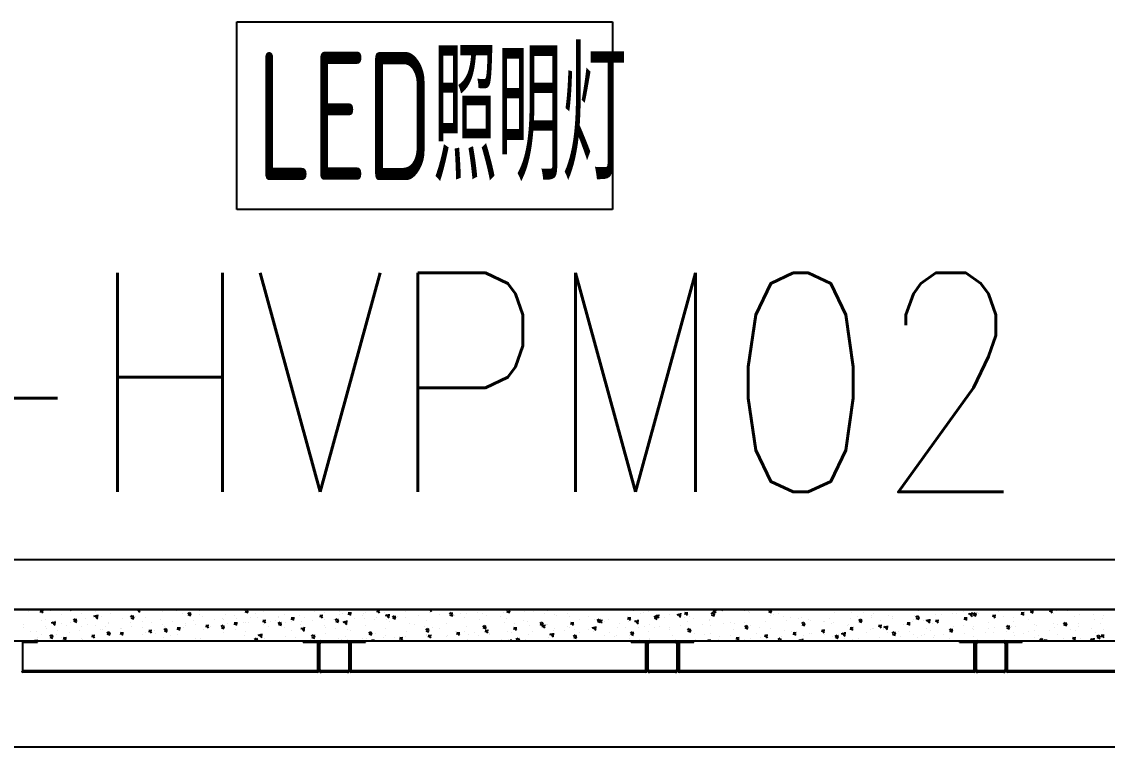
# Model space of a CAD drawing. Extents: x 758840 to 1108724, y -102573 to 143521.
# Drawn here: x 857339 to 859074, y 64583 to 65742 of the extents above; entities that cross this region are included whole.
import ezdxf
from ezdxf.enums import TextEntityAlignment as Align

# ---------------------------------------------------------------- set-up
doc = ezdxf.new("R2010")
doc.units = 0
doc.header["$LTSCALE"] = 1000
doc.header["$MEASUREMENT"] = 0
for name, color, linetype in [('01-房间正式编号', 1, 'Continuous'), ('02电气-设备', 255, 'Continuous'), ('02电气-设备基础', 252, 'Continuous')]:
    doc.layers.add(name, color=color, linetype=linetype)
doc.styles.add('Huarun_ziti', font='gbenor.shx', dxfattribs={"width": 0.7, "bigfont": 'gbcbig.shx'})
doc.styles.add('平面图B$0$HZ', font='romans.shx', dxfattribs={"width": 0.8, "bigfont": 'gbcbig.shx'})

# ---------------------------------------------------------------- blocks, each defined once
blk = doc.blocks.new('BD4-PAL0101-HVPM02')
at = {"layer": '02电气-设备'}
for p, q in [((8388974.4, -4148554.7), (8389574.4, -4148554.7)), ((8388974.4, -4148854.7), (8388974.4, -4148554.7)), ((8389574.4, -4148554.7), (8389574.4, -4148854.7)), ((8389574.4, -4148854.7), (8388974.4, -4148854.7)), ((8381447.4, -4149494.4), (8394807.4, -4149494.4)), ((8391203.4, -4149494.4), (8386007.4, -4149494.4)), ((8388641.9, -4149497.6), (8388641.9, -4149497.6)), ((8388657.5, -4149495.8), (8388657.5, -4149495.8)), ((8388661.2, -4149494.7), (8388660.5, -4149498.7)), ((8388661.3, -4149495.7), (8388665.1, -4149495.4)), ((8388661.3, -4149495.8), (8388664.4, -4149499.5)), ((8388675.8, -4149496.2), (8388675.8, -4149496.2)), ((8388693.2, -4149495.9), (8388693.2, -4149495.9)), ((8388706.1, -4149494.4), (8388706.1, -4149494.7)), ((8388709, -4149494.4), (8388709.9, -4149495.5)), ((8388709.7, -4149494.7), (8388709.7, -4149494.7)), ((8388731.9, -4149495), (8388731.9, -4149495)), ((8388747.8, -4149497.1), (8388747.8, -4149497.1)), ((8388813.6, -4149494.4), (8388813.7, -4149494.4)), ((8388815.4, -4149494.4), (8388819.2, -4149498.3)), ((8388818.8, -4149494.4), (8388818.3, -4149498.2)), ((8388855.2, -4149496.8), (8388855.2, -4149496.8)), ((8388877.1, -4149496.1), (8388877.1, -4149496.1)), ((8388915.3, -4149496.3), (8388915.3, -4149496.3)), ((8388966.4, -4149494.9), (8388966.4, -4149494.9)), ((8388987, -4149496), (8388989.4, -4149494.4)), ((8388987.6, -4149497.2), (8388992.1, -4149498.9)), ((8388990.4, -4149494.4), (8388991.5, -4149497.7)), ((8389016.7, -4149497.5), (8389016.7, -4149497.5)), ((8389098.7, -4149497.6), (8389098.7, -4149497.6)), ((8389138.8, -4149498.1), (8389138.8, -4149498.1)), ((8389146.6, -4149494.5), (8389146.6, -4149494.5)), ((8389199, -4149494.6), (8389198.3, -4149498.6)), ((8389199.1, -4149495.7), (8389202.9, -4149495.3)), ((8389199.1, -4149495.8), (8389202.1, -4149499.4)), ((8389210.3, -4149498.4), (8389210.3, -4149498.4)), ((8389243.8, -4149494.4), (8389243.8, -4149494.6)), ((8389244.2, -4149497), (8389244.2, -4149497)), ((8389246.8, -4149494.4), (8389247.7, -4149495.4)), ((8389258, -4149495.7), (8389258, -4149495.7)), ((8389278.1, -4149495.6), (8389278.1, -4149495.6)), ((8389282.6, -4149494.4), (8389285.1, -4149497.1)), ((8389284.6, -4149494.4), (8389284.3, -4149497)), ((8389308.2, -4149495.1), (8389308.2, -4149495.1)), ((8389358.3, -4149498.3), (8389358.3, -4149498.3)), ((8389400.3, -4149498.4), (8389400.3, -4149498.4)), ((8389405.4, -4149496.1), (8389408, -4149494.4)), ((8389406, -4149497.4), (8389410.4, -4149499.1)), ((8389408.7, -4149494.4), (8389409.9, -4149497.8)), ((8389421.2, -4149494.4), (8389973.2, -4149494.4)), ((8389425.5, -4149494.9), (8389425.5, -4149494.9)), ((8389434.2, -4149496.9), (8389434.2, -4149496.9)), ((8389447.6, -4149497.1), (8389447.6, -4149497.1)), ((8389468.1, -4149495.5), (8389468.1, -4149495.5)), ((8389470.7, -4149496.5), (8389470.7, -4149496.5)), ((8389609, -4149496.2), (8389609, -4149496.2)), ((8389624.9, -4149498.3), (8389624.9, -4149498.3)), ((8389632.6, -4149497.5), (8389632.6, -4149497.5)), ((8389691.2, -4149498.6), (8389690.4, -4149502.5)), ((8389736.7, -4149494.6), (8389736, -4149498.6)), ((8389736.8, -4149495.6), (8389740.6, -4149495.3)), ((8389736.8, -4149495.7), (8389739.9, -4149499.4)), ((8389749.7, -4149494.4), (8389751.1, -4149495.8)), ((8389750.4, -4149494.4), (8389750.3, -4149495.7)), ((8389768.3, -4149494.4), (8389768.3, -4149494.4)), ((8389781.6, -4149494.4), (8389781.5, -4149494.6)), ((8389784.6, -4149494.4), (8389785.4, -4149495.4)), ((8389792.3, -4149497.5), (8389792.3, -4149497.5)), ((8389794.2, -4149498.2), (8389794.2, -4149498.2)), ((8389823.8, -4149496.2), (8389826.6, -4149494.4)), ((8389824.4, -4149497.5), (8389828.8, -4149499.2)), ((8389827, -4149494.4), (8389828.2, -4149497.9)), ((8389924, -4149495.1), (8389924, -4149495.1)), ((8390064.2, -4149496.2), (8390064.2, -4149496.2)), ((8390085.6, -4149495.8), (8390085.6, -4149495.8)), ((8390119.2, -4149494.9), (8390119.2, -4149494.9)), ((8390135.1, -4149497), (8390135.1, -4149497)), ((8390192.3, -4149497.9), (8390192.3, -4149497.9)), ((8390216.3, -4149494.4), (8390216.3, -4149494.5)), ((8390216.8, -4149494.4), (8390217.1, -4149494.6)), ((8390226.2, -4149496.4), (8390226.2, -4149496.4)), ((8390228.9, -4149498.5), (8390228.2, -4149502.5)), ((8390242.2, -4149496.4), (8390245.1, -4149494.4)), ((8390242.8, -4149497.6), (8390247.2, -4149499.4)), ((8390245.4, -4149494.4), (8390246.6, -4149498.1)), ((8390248.1, -4149497.2), (8390248.1, -4149497.2)), ((8390260.1, -4149495), (8390260.1, -4149495)), ((8390274.5, -4149494.5), (8390273.7, -4149498.5)), ((8390274.5, -4149495.6), (8390278.3, -4149495.2)), ((8390274.6, -4149495.7), (8390277.6, -4149499.3)), ((8390283.8, -4149496.4), (8390283.8, -4149496.4)), ((8390302.6, -4149496.2), (8390302.6, -4149496.2)), ((8390319.3, -4149494.4), (8390319.3, -4149494.5)), ((8390322.4, -4149494.4), (8390323.2, -4149495.3)), ((8388661.4, -4149512.5), (8388661.4, -4149512.5)), ((8388668.6, -4149509.5), (8388668.6, -4149509.5)), ((8388678.1, -4149515.4), (8388683.7, -4149514.5)), ((8388678.7, -4149514.1), (8388683.6, -4149519.3)), ((8388683.5, -4149513.2), (8388682.8, -4149519.2)), ((8388684.5, -4149511.6), (8388684.5, -4149511.6)), ((8388694.6, -4149502.2), (8388694.6, -4149502.2)), ((8388708.5, -4149514.8), (8388708.5, -4149514.8)), ((8388713.3, -4149511.2), (8388716.4, -4149509.1)), ((8388713.8, -4149512.5), (8388718.3, -4149514.2)), ((8388716.4, -4149509.1), (8388717.7, -4149512.9)), ((8388725.3, -4149499.9), (8388725.3, -4149499.9)), ((8388731.6, -4149508.5), (8388731.6, -4149508.5)), ((8388745.8, -4149504.9), (8388751.5, -4149504)), ((8388746.5, -4149503.6), (8388751.4, -4149508.8)), ((8388751.3, -4149502.6), (8388750.6, -4149508.7)), ((8388758.3, -4149504.7), (8388758.3, -4149504.7)), ((8388768.6, -4149514.9), (8388768.6, -4149514.9)), ((8388771.9, -4149500.3), (8388771.9, -4149500.3)), ((8388790.9, -4149509.2), (8388790.9, -4149509.2)), ((8388803.5, -4149515.6), (8388803.5, -4149515.6)), ((8388804.5, -4149506.1), (8388807.7, -4149504)), ((8388805.1, -4149507.4), (8388809.5, -4149509.1)), ((8388807.7, -4149504), (8388809, -4149507.8)), ((8388812, -4149505.5), (8388812, -4149505.5)), ((8388823, -4149513.2), (8388823, -4149513.2)), ((8388827.9, -4149507.6), (8388827.9, -4149507.6)), ((8388837.4, -4149514.2), (8388837.4, -4149514.2)), ((8388851.9, -4149510.8), (8388851.9, -4149510.8)), ((8388871.3, -4149512.7), (8388871.3, -4149512.7)), ((8388887.8, -4149501.3), (8388887.8, -4149501.3)), ((8388895.8, -4149501), (8388898.9, -4149498.9)), ((8388896.4, -4149502.3), (8388900.8, -4149504)), ((8388898.9, -4149498.9), (8388900.2, -4149502.8)), ((8388905.2, -4149511.3), (8388905.2, -4149511.3)), ((8388914.1, -4149502.4), (8388914.1, -4149502.4)), ((8388919.9, -4149505.4), (8388919.9, -4149505.4)), ((8388939.1, -4149509.9), (8388939.1, -4149509.9)), ((8388951.2, -4149508.8), (8388951.2, -4149508.8)), ((8388952.8, -4149510.1), (8388952.8, -4149510.1)), ((8388955.4, -4149501.6), (8388955.4, -4149501.6)), ((8388971.3, -4149514.6), (8388970.5, -4149518.5)), ((8388971.3, -4149503.7), (8388971.3, -4149503.7)), ((8388971.3, -4149515.6), (8388975.1, -4149515.3)), ((8388971.3, -4149515.7), (8388974.4, -4149519.3)), ((8388973, -4149508.4), (8388973, -4149508.4)), ((8388985.4, -4149514.6), (8388985.4, -4149514.6)), ((8388988.2, -4149515.2), (8388988.2, -4149515.2)), ((8388993.5, -4149515.5), (8388993.5, -4149515.5)), ((8388995.3, -4149506.8), (8388995.3, -4149506.8)), ((8389003.4, -4149501.2), (8389003.4, -4149501.2)), ((8389006.9, -4149507), (8389006.9, -4149507)), ((8389016.8, -4149510.6), (8389016.1, -4149514.5)), ((8389016.9, -4149511.6), (8389020.7, -4149511.3)), ((8389016.9, -4149511.7), (8389019.9, -4149515.4)), ((8389027.4, -4149514.1), (8389027.4, -4149514.1)), ((8389035.4, -4149512.1), (8389035.4, -4149512.1)), ((8389040.4, -4149516.4), (8389043.5, -4149514.3)), ((8389040.5, -4149507.6), (8389040.5, -4149507.6)), ((8389040.8, -4149505.6), (8389040.8, -4149505.6)), ((8389043.5, -4149514.3), (8389044.8, -4149518.1)), ((8389049.7, -4149502.3), (8389049.7, -4149502.3)), ((8389051.3, -4149514.2), (8389051.3, -4149514.2)), ((8389061.3, -4149512.7), (8389061.3, -4149512.7)), ((8389062.4, -4149506.6), (8389061.6, -4149510.6)), ((8389062.4, -4149507.6), (8389066.2, -4149507.3)), ((8389062.4, -4149507.7), (8389065.5, -4149511.4)), ((8389074.7, -4149504.2), (8389074.7, -4149504.2)), ((8389077.5, -4149513.9), (8389077.5, -4149513.9)), ((8389082.3, -4149506.8), (8389082.3, -4149506.8)), ((8389095.2, -4149511.2), (8389095.2, -4149511.2)), ((8389107.9, -4149502.6), (8389107.2, -4149506.6)), ((8389108, -4149503.6), (8389111.8, -4149503.3)), ((8389108, -4149503.7), (8389111, -4149507.4)), ((8389108.6, -4149502.7), (8389108.6, -4149502.7)), ((8389114.4, -4149510.8), (8389114.4, -4149510.8)), ((8389114.6, -4149499.7), (8389114.6, -4149499.7)), ((8389129.1, -4149509.8), (8389129.1, -4149509.8)), ((8389131.6, -4149511.3), (8389134.8, -4149509.2)), ((8389132.2, -4149512.6), (8389136.7, -4149514.3)), ((8389134.8, -4149509.2), (8389136.1, -4149513.1)), ((8389138.7, -4149502.9), (8389138.7, -4149502.9)), ((8389142.5, -4149501.3), (8389142.5, -4149501.3)), ((8389144, -4149514.2), (8389149.7, -4149513.3)), ((8389144.7, -4149512.9), (8389149.6, -4149518.1)), ((8389147.4, -4149515.6), (8389147.4, -4149515.6)), ((8389149.5, -4149511.9), (8389148.8, -4149518)), ((8389153.4, -4149498.6), (8389152.7, -4149502.6)), ((8389153.5, -4149499.7), (8389157.3, -4149499.3)), ((8389153.5, -4149499.7), (8389156.6, -4149503.4)), ((8389163, -4149508.4), (8389163, -4149508.4)), ((8389175.8, -4149504.4), (8389175.8, -4149504.4)), ((8389176.4, -4149499.9), (8389176.4, -4149499.9)), ((8389178.8, -4149508.2), (8389178.8, -4149508.2)), ((8389179.2, -4149498.9), (8389179.2, -4149498.9)), ((8389194.7, -4149510.2), (8389194.7, -4149510.2)), ((8389196.9, -4149507), (8389196.9, -4149507)), ((8389211.3, -4149503), (8389211.3, -4149503)), ((8389211.8, -4149503.7), (8389217.5, -4149502.8)), ((8389212.4, -4149502.4), (8389217.4, -4149507.6)), ((8389212.8, -4149510.8), (8389212.8, -4149510.8)), ((8389217.2, -4149501.4), (8389216.5, -4149507.5)), ((8389218.7, -4149513.4), (8389218.7, -4149513.4)), ((8389222.9, -4149506.3), (8389226.1, -4149504.1)), ((8389223.5, -4149507.5), (8389227.9, -4149509.2)), ((8389226, -4149504.1), (8389227.3, -4149508)), ((8389230.8, -4149505.5), (8389230.8, -4149505.5)), ((8389244.3, -4149507.7), (8389244.3, -4149507.7)), ((8389264.7, -4149504.1), (8389264.7, -4149504.1)), ((8389276.9, -4149512.2), (8389276.9, -4149512.2)), ((8389282.1, -4149498.9), (8389282.1, -4149498.9)), ((8389298.6, -4149502.7), (8389298.6, -4149502.7)), ((8389314.2, -4149501.2), (8389317.3, -4149499)), ((8389314.7, -4149502.5), (8389319.2, -4149504.2)), ((8389317.3, -4149499.1), (8389318.6, -4149502.9)), ((8389322.2, -4149504.2), (8389322.2, -4149504.2)), ((8389332.5, -4149501.2), (8389332.5, -4149501.2)), ((8389338.1, -4149506.3), (8389338.1, -4149506.3)), ((8389341.2, -4149499.9), (8389341.2, -4149499.9)), ((8389362.1, -4149509.4), (8389362.1, -4149509.4)), ((8389366.4, -4149499.8), (8389366.4, -4149499.8)), ((8389373.8, -4149504.4), (8389373.8, -4149504.4)), ((8389395.4, -4149504.7), (8389395.4, -4149504.7)), ((8389402.2, -4149514.7), (8389402.2, -4149514.7)), ((8389405.8, -4149508.4), (8389405.8, -4149508.4)), ((8389432.4, -4149511), (8389432.4, -4149511)), ((8389438.8, -4149513.2), (8389438.8, -4149513.2)), ((8389458.8, -4149516.6), (8389461.9, -4149514.4)), ((8389461.9, -4149514.5), (8389463.2, -4149518.3)), ((8389465.6, -4149500.2), (8389465.6, -4149500.2)), ((8389481.5, -4149502.3), (8389481.5, -4149502.3)), ((8389484.7, -4149503.4), (8389484.7, -4149503.4)), ((8389502.7, -4149500.6), (8389502.7, -4149500.6)), ((8389505.5, -4149505.5), (8389505.5, -4149505.5)), ((8389509, -4149514.5), (8389508.3, -4149518.5)), ((8389509.1, -4149515.5), (8389512.9, -4149515.2)), ((8389509.1, -4149515.6), (8389512.1, -4149519.3)), ((8389521.7, -4149509.8), (8389521.7, -4149509.8)), ((8389535.7, -4149505.4), (8389535.7, -4149505.4)), ((8389545.6, -4149510.8), (8389545.6, -4149510.8)), ((8389550, -4149511.5), (8389553.2, -4149509.4)), ((8389550.6, -4149512.8), (8389555.1, -4149514.5)), ((8389553.2, -4149509.4), (8389554.5, -4149513.2)), ((8389554.5, -4149510.5), (8389553.8, -4149514.5)), ((8389554.6, -4149511.6), (8389558.4, -4149511.2)), ((8389554.6, -4149511.6), (8389557.7, -4149515.3)), ((8389561.5, -4149512.8), (8389561.5, -4149512.8)), ((8389568.3, -4149509.8), (8389568.3, -4149509.8)), ((8389600.1, -4149506.5), (8389599.4, -4149510.5)), ((8389600.2, -4149507.6), (8389604, -4149507.2)), ((8389600.2, -4149507.7), (8389603.2, -4149511.3)), ((8389600.4, -4149513.9), (8389600.4, -4149513.9)), ((8389610, -4149513), (8389615.7, -4149512.1)), ((8389610.6, -4149511.7), (8389615.6, -4149516.9)), ((8389615.4, -4149510.7), (8389614.7, -4149516.8)), ((8389620, -4149500.3), (8389620, -4149500.3)), ((8389641.3, -4149506.4), (8389644.4, -4149504.3)), ((8389641.9, -4149507.7), (8389646.3, -4149509.4)), ((8389644.4, -4149504.3), (8389645.7, -4149508.1)), ((8389645.6, -4149502.5), (8389644.9, -4149506.5)), ((8389645.7, -4149503.6), (8389649.5, -4149503.3)), ((8389645.7, -4149503.7), (8389648.8, -4149507.3)), ((8389648.9, -4149501.5), (8389648.9, -4149501.5)), ((8389657, -4149506.6), (8389657, -4149506.6)), ((8389665.2, -4149502), (8389665.2, -4149502)), ((8389677.8, -4149502.5), (8389683.4, -4149501.6)), ((8389678.4, -4149501.2), (8389683.3, -4149506.4)), ((8389683.2, -4149500.2), (8389682.5, -4149506.3)), ((8389689, -4149506.8), (8389689, -4149506.8)), ((8389691.3, -4149499.6), (8389695, -4149499.3)), ((8389691.3, -4149499.7), (8389694.3, -4149503.3)), ((8389694.1, -4149513), (8389694.1, -4149513)), ((8389697.3, -4149506.1), (8389697.3, -4149506.1)), ((8389704.9, -4149508.9), (8389704.9, -4149508.9)), ((8389729, -4149512), (8389729, -4149512)), ((8389730.3, -4149510.8), (8389730.3, -4149510.8)), ((8389732.5, -4149501.3), (8389735.7, -4149499.2)), ((8389733.1, -4149502.6), (8389737.6, -4149504.3)), ((8389735.7, -4149499.2), (8389737, -4149503)), ((8389762.9, -4149515.3), (8389762.9, -4149515.3)), ((8389785.5, -4149515.1), (8389785.5, -4149515.1)), ((8389819.4, -4149513.6), (8389819.4, -4149513.6)), ((8389827.1, -4149503), (8389827.1, -4149503)), ((8389832.4, -4149502.8), (8389832.4, -4149502.8)), ((8389839.6, -4149500.5), (8389839.6, -4149500.5)), ((8389848.3, -4149504.9), (8389848.3, -4149504.9)), ((8389853.3, -4149512.2), (8389853.3, -4149512.2)), ((8389859.7, -4149507.4), (8389859.7, -4149507.4)), ((8389872.4, -4149508.1), (8389872.4, -4149508.1)), ((8389876.6, -4149506.9), (8389876.6, -4149506.9)), ((8389877.2, -4149516.7), (8389880.3, -4149514.6)), ((8389880.3, -4149514.6), (8389881.6, -4149518.4)), ((8389887.2, -4149510.8), (8389887.2, -4149510.8)), ((8389891.8, -4149511.5), (8389891.8, -4149511.5)), ((8389912.5, -4149513.4), (8389912.5, -4149513.4)), ((8389913.6, -4149513.3), (8389913.6, -4149513.3)), ((8389921.1, -4149509.3), (8389921.1, -4149509.3)), ((8389928.4, -4149515.5), (8389928.4, -4149515.5)), ((8389928.9, -4149499.3), (8389928.9, -4149499.3)), ((8389955, -4149507.9), (8389955, -4149507.9)), ((8389956.6, -4149499.6), (8389956.6, -4149499.6)), ((8389965.9, -4149505.7), (8389965.9, -4149505.7)), ((8389968.4, -4149511.6), (8389971.6, -4149509.5)), ((8389969, -4149512.9), (8389973.4, -4149514.6)), ((8389971.6, -4149509.5), (8389972.8, -4149513.3)), ((8389975.8, -4149498.9), (8389975.8, -4149498.9)), ((8389988.7, -4149503.7), (8389988.7, -4149503.7)), ((8389988.9, -4149506.5), (8389988.9, -4149506.5)), ((8389991.7, -4149500.9), (8389991.7, -4149500.9)), ((8390002.9, -4149512), (8390002.9, -4149512)), ((8390015.8, -4149504.1), (8390015.8, -4149504.1)), ((8390021.7, -4149508.4), (8390021.7, -4149508.4)), ((8390022.8, -4149505), (8390022.8, -4149505)), ((8390046.7, -4149514.4), (8390046, -4149518.4)), ((8390046.8, -4149515.5), (8390050.6, -4149515.2)), ((8390046.8, -4149515.6), (8390049.9, -4149519.2)), ((8390054.3, -4149512.9), (8390054.3, -4149512.9)), ((8390055.9, -4149509.4), (8390055.9, -4149509.4)), ((8390056.7, -4149503.6), (8390056.7, -4149503.6)), ((8390059.7, -4149506.5), (8390062.8, -4149504.4)), ((8390060.2, -4149507.8), (8390064.7, -4149509.5)), ((8390062.8, -4149504.4), (8390064.1, -4149508.3)), ((8390071.8, -4149511.5), (8390071.8, -4149511.5)), ((8390076, -4149511.8), (8390081.6, -4149510.9)), ((8390076.6, -4149510.5), (8390081.5, -4149515.7)), ((8390081.4, -4149509.5), (8390080.7, -4149515.6)), ((8390090.6, -4149502.2), (8390090.6, -4149502.2)), ((8390092.3, -4149510.5), (8390091.6, -4149514.4)), ((8390092.4, -4149511.5), (8390096.2, -4149511.2)), ((8390092.4, -4149511.6), (8390095.4, -4149515.2)), ((8390095.8, -4149514.6), (8390095.8, -4149514.6)), ((8390101.2, -4149502.5), (8390101.2, -4149502.5)), ((8390118.6, -4149500.6), (8390118.6, -4149500.6)), ((8390124.5, -4149500.7), (8390124.5, -4149500.7)), ((8390137.8, -4149506.5), (8390137.1, -4149510.5)), ((8390137.9, -4149507.5), (8390141.7, -4149507.2)), ((8390137.9, -4149507.6), (8390141, -4149511.3)), ((8390138.3, -4149508.9), (8390138.3, -4149508.9)), ((8390143.8, -4149501.3), (8390149.4, -4149500.4)), ((8390144.4, -4149500), (8390149.3, -4149505.1)), ((8390149.2, -4149499), (8390148.5, -4149505.1)), ((8390150.9, -4149501.5), (8390154.1, -4149499.3)), ((8390151.2, -4149505.1), (8390151.2, -4149505.1)), ((8390151.5, -4149502.7), (8390156, -4149504.4)), ((8390154.1, -4149499.3), (8390155.4, -4149503.2)), ((8390158.4, -4149499.3), (8390158.4, -4149499.3)), ((8390159.2, -4149500.1), (8390159.2, -4149500.1)), ((8390175.3, -4149515.2), (8390175.3, -4149515.2)), ((8390183.4, -4149502.5), (8390182.6, -4149506.5)), ((8390183.2, -4149509.1), (8390183.2, -4149509.1)), ((8390183.5, -4149503.5), (8390187.2, -4149503.2)), ((8390183.5, -4149503.6), (8390186.5, -4149507.3)), ((8390199.3, -4149505.4), (8390199.3, -4149505.4)), ((8390215.2, -4149507.5), (8390215.2, -4149507.5)), ((8390216.2, -4149513.9), (8390216.2, -4149513.9)), ((8390229, -4149499.6), (8390232.8, -4149499.2)), ((8390229, -4149499.6), (8390232.1, -4149503.3)), ((8390239.2, -4149510.7), (8390239.2, -4149510.7)), ((8390280.1, -4149501.3), (8390280.1, -4149501.3)), ((8390295.5, -4149516.8), (8390298.7, -4149514.7)), ((8390298.7, -4149514.7), (8390300, -4149518.6)), ((8390313.1, -4149506), (8390313.1, -4149506)), ((8390320.8, -4149502.8), (8390320.8, -4149502.8)), ((8390342.7, -4149501.5), (8390342.7, -4149501.5)), ((8390345.7, -4149510.5), (8390345.7, -4149510.5)), ((8390353.9, -4149515.9), (8390353.9, -4149515.9)), ((8390357.8, -4149509.1), (8390357.8, -4149509.1)), ((8390358.6, -4149503.5), (8390358.6, -4149503.5)), ((8388633.3, -4149518.1), (8388633.3, -4149518.1)), ((8388634, -4149522.8), (8388634, -4149522.8)), ((8388645.2, -4149529.3), (8388645.2, -4149529.3)), ((8388654.5, -4149529.9), (8388654.5, -4149529.9)), ((8388667.9, -4149521.3), (8388667.9, -4149521.3)), ((8388670.3, -4149524.4), (8388670.3, -4149524.4)), ((8388688.4, -4149528.4), (8388688.4, -4149528.4)), ((8388694, -4149517), (8388694, -4149517)), ((8388701.8, -4149519.9), (8388701.8, -4149519.9)), ((8388707.3, -4149530.8), (8388707.3, -4149530.8)), ((8388722.3, -4149527), (8388722.3, -4149527)), ((8388726.1, -4149521.1), (8388726.1, -4149521.1)), ((8388735.7, -4149518.5), (8388735.7, -4149518.5)), ((8388748.6, -4149520.1), (8388748.6, -4149520.1)), ((8388756.2, -4149525.6), (8388756.2, -4149525.6)), ((8388759.1, -4149525.8), (8388759.1, -4149525.8)), ((8388764.5, -4149522.1), (8388764.5, -4149522.1)), ((8388766.6, -4149531.7), (8388769.8, -4149529.6)), ((8388767.2, -4149533), (8388771.6, -4149534.7)), ((8388769.6, -4149517), (8388769.6, -4149517)), ((8388769.8, -4149529.6), (8388771, -4149533.4)), ((8388789.1, -4149530.5), (8388788.3, -4149534.5)), ((8388788.6, -4149525.3), (8388788.6, -4149525.3)), ((8388789.1, -4149531.5), (8388792.9, -4149531.2)), ((8388789.1, -4149531.6), (8388792.2, -4149535.3)), ((8388790.1, -4149524.1), (8388790.1, -4149524.1)), ((8388791.7, -4149530.3), (8388791.7, -4149530.3)), ((8388805.7, -4149521.3), (8388805.7, -4149521.3)), ((8388824, -4149522.7), (8388824, -4149522.7)), ((8388828.7, -4149530.6), (8388828.7, -4149530.6)), ((8388834.6, -4149526.5), (8388833.9, -4149530.5)), ((8388834.7, -4149527.6), (8388838.5, -4149527.2)), ((8388834.7, -4149527.6), (8388837.8, -4149531.3)), ((8388842.7, -4149527.6), (8388842.7, -4149527.6)), ((8388844.6, -4149532.7), (8388844.6, -4149532.7)), ((8388856, -4149518), (8388856, -4149518)), ((8388857.9, -4149521.3), (8388857.9, -4149521.3)), ((8388857.9, -4149526.6), (8388861, -4149524.5)), ((8388858.4, -4149527.9), (8388862.9, -4149529.6)), ((8388861, -4149524.5), (8388862.3, -4149528.3)), ((8388880.2, -4149522.5), (8388879.4, -4149526.5)), ((8388880.2, -4149523.6), (8388884, -4149523.2)), ((8388880.2, -4149523.7), (8388883.3, -4149527.3)), ((8388888.6, -4149522.4), (8388888.6, -4149522.4)), ((8388891.8, -4149519.8), (8388891.8, -4149519.8)), ((8388892, -4149516.1), (8388892, -4149516.1)), ((8388907.9, -4149518.2), (8388907.9, -4149518.2)), ((8388920.6, -4149526.5), (8388920.6, -4149526.5)), ((8388925.7, -4149518.5), (8388925, -4149522.5)), ((8388925.7, -4149518.4), (8388925.7, -4149518.4)), ((8388925.8, -4149519.6), (8388929.6, -4149519.3)), ((8388925.8, -4149519.7), (8388928.8, -4149523.3)), ((8388932, -4149521.3), (8388932, -4149521.3)), ((8388949.1, -4149521.5), (8388952.3, -4149519.4)), ((8388949.7, -4149522.8), (8388954.2, -4149524.5)), ((8388952.3, -4149519.4), (8388953.6, -4149523.2)), ((8388953.6, -4149531.3), (8388953.6, -4149531.3)), ((8388959.6, -4149517), (8388959.6, -4149517)), ((8388972.1, -4149526.6), (8388972.1, -4149526.6)), ((8388988, -4149528.7), (8388988, -4149528.7)), ((8389012, -4149531.9), (8389012, -4149531.9)), ((8389013.9, -4149533), (8389013.2, -4149539)), ((8389017.5, -4149518.7), (8389017.5, -4149518.7)), ((8389025.2, -4149521.5), (8389025.2, -4149521.5)), ((8389041, -4149517.7), (8389045.4, -4149519.4)), ((8389050.5, -4149523.4), (8389050.5, -4149523.4)), ((8389062.3, -4149527.9), (8389062.3, -4149527.9)), ((8389075.4, -4149517.4), (8389075.4, -4149517.4)), ((8389076.3, -4149524.7), (8389081.9, -4149523.8)), ((8389076.9, -4149523.4), (8389081.8, -4149528.6)), ((8389081.7, -4149522.5), (8389081, -4149528.5)), ((8389083.1, -4149527.9), (8389083.1, -4149527.9)), ((8389114.5, -4149520.3), (8389114.5, -4149520.3)), ((8389115.2, -4149532), (8389115.2, -4149532)), ((8389115.5, -4149522.7), (8389115.5, -4149522.7)), ((8389131.4, -4149524.7), (8389131.4, -4149524.7)), ((8389151.5, -4149526.6), (8389151.5, -4149526.6)), ((8389155.4, -4149527.9), (8389155.4, -4149527.9)), ((8389180, -4149520.1), (8389180, -4149520.1)), ((8389185, -4149531.8), (8389188.2, -4149529.7)), ((8389185.6, -4149533.1), (8389190, -4149534.8)), ((8389188.1, -4149529.7), (8389189.4, -4149533.5)), ((8389188.6, -4149533), (8389188.6, -4149533)), ((8389195.5, -4149533.2), (8389195.5, -4149533.2)), ((8389212.1, -4149524.1), (8389212.1, -4149524.1)), ((8389245, -4149528.9), (8389245, -4149528.9)), ((8389249.9, -4149517.1), (8389249.9, -4149517.1)), ((8389258.8, -4149518.7), (8389258.8, -4149518.7)), ((8389274.7, -4149520.8), (8389274.7, -4149520.8)), ((8389276.3, -4149526.7), (8389279.4, -4149524.6)), ((8389276.8, -4149528), (8389281.3, -4149529.7)), ((8389279.4, -4149524.6), (8389280.7, -4149528.5)), ((8389286.9, -4149523.5), (8389286.9, -4149523.5)), ((8389298.8, -4149523.9), (8389298.8, -4149523.9)), ((8389309, -4149516.3), (8389309, -4149516.3)), ((8389323.9, -4149529.8), (8389323.9, -4149529.8)), ((8389326.8, -4149530.4), (8389326.1, -4149534.4)), ((8389326.9, -4149531.5), (8389330.7, -4149531.2)), ((8389326.9, -4149531.6), (8389330, -4149535.2)), ((8389338.9, -4149529.2), (8389338.9, -4149529.2)), ((8389341.9, -4149521), (8389341.9, -4149521)), ((8389354.8, -4149531.3), (8389354.8, -4149531.3)), ((8389367.5, -4149521.7), (8389370.7, -4149519.5)), ((8389368.1, -4149522.9), (8389372.5, -4149524.6)), ((8389370.7, -4149519.5), (8389371.9, -4149523.4)), ((8389372.4, -4149526.5), (8389371.6, -4149530.4)), ((8389372.4, -4149527.5), (8389376.2, -4149527.2)), ((8389372.4, -4149527.6), (8389375.5, -4149531.2)), ((8389374.5, -4149525.5), (8389374.5, -4149525.5)), ((8389378.8, -4149532.2), (8389378.8, -4149532.2)), ((8389406.6, -4149529.6), (8389406.6, -4149529.6)), ((8389412.7, -4149530.8), (8389412.7, -4149530.8)), ((8389417.9, -4149522.5), (8389417.2, -4149526.4)), ((8389418, -4149523.5), (8389421.8, -4149523.2)), ((8389418, -4149523.6), (8389421, -4149527.3)), ((8389418.1, -4149516.8), (8389418.1, -4149516.8)), ((8389442.2, -4149520), (8389442.2, -4149520)), ((8389446.6, -4149529.4), (8389446.6, -4149529.4)), ((8389459.3, -4149517.8), (8389463.8, -4149519.6)), ((8389463.5, -4149518.5), (8389462.7, -4149522.5)), ((8389463.5, -4149519.5), (8389467.3, -4149519.2)), ((8389463.5, -4149519.6), (8389466.6, -4149523.3)), ((8389469.4, -4149517.4), (8389469.4, -4149517.4)), ((8389471.4, -4149517.7), (8389471.4, -4149517.7)), ((8389474.5, -4149534), (8389480.1, -4149533.1)), ((8389475.1, -4149532.7), (8389480, -4149537.9)), ((8389479.9, -4149531.8), (8389479.2, -4149537.8)), ((8389480.5, -4149527.9), (8389480.5, -4149527.9)), ((8389482.3, -4149525.3), (8389482.3, -4149525.3)), ((8389498.2, -4149527.4), (8389498.2, -4149527.4)), ((8389503.5, -4149521.7), (8389503.5, -4149521.7)), ((8389506.5, -4149523.7), (8389506.5, -4149523.7)), ((8389514.3, -4149526.5), (8389514.3, -4149526.5)), ((8389522.2, -4149530.5), (8389522.2, -4149530.5)), ((8389536.5, -4149526.5), (8389536.5, -4149526.5)), ((8389542.2, -4149523.5), (8389547.9, -4149522.6)), ((8389542.9, -4149522.2), (8389547.8, -4149527.4)), ((8389543.5, -4149530.1), (8389543.5, -4149530.1)), ((8389547.7, -4149521.2), (8389547, -4149527.3)), ((8389548.2, -4149525.1), (8389548.2, -4149525.1)), ((8389558.7, -4149516.2), (8389558.7, -4149516.2)), ((8389569.1, -4149531), (8389569.1, -4149531)), ((8389582.1, -4149523.6), (8389582.1, -4149523.6)), ((8389585.6, -4149516), (8389585.6, -4149516)), ((8389595.7, -4149522.5), (8389595.7, -4149522.5)), ((8389603.4, -4149532), (8389606.5, -4149529.8)), ((8389604, -4149533.2), (8389608.4, -4149535)), ((8389606.5, -4149529.8), (8389607.8, -4149533.7)), ((8389616, -4149522.2), (8389616, -4149522.2)), ((8389625.7, -4149521.3), (8389625.7, -4149521.3)), ((8389632.8, -4149528.9), (8389632.8, -4149528.9)), ((8389633.4, -4149518.7), (8389633.4, -4149518.7)), ((8389641.6, -4149523.4), (8389641.6, -4149523.4)), ((8389649.9, -4149520.8), (8389649.9, -4149520.8)), ((8389665.6, -4149526.6), (8389665.6, -4149526.6)), ((8389666, -4149523.1), (8389666, -4149523.1)), ((8389683.8, -4149519.3), (8389683.8, -4149519.3)), ((8389694.6, -4149526.9), (8389697.8, -4149524.7)), ((8389695.2, -4149528.2), (8389699.7, -4149529.9)), ((8389697.8, -4149524.8), (8389699.1, -4149528.6)), ((8389698, -4149527.2), (8389698, -4149527.2)), ((8389705.7, -4149531.8), (8389705.7, -4149531.8)), ((8389717.7, -4149517.9), (8389717.7, -4149517.9)), ((8389731, -4149532), (8389731, -4149532)), ((8389731.1, -4149519.4), (8389731.1, -4149519.4)), ((8389751.6, -4149516.5), (8389751.6, -4149516.5)), ((8389768.1, -4149525.7), (8389768.1, -4149525.7)), ((8389769.1, -4149517.3), (8389769.1, -4149517.3)), ((8389785, -4149519.4), (8389785, -4149519.4)), ((8389785.9, -4149521.8), (8389789.1, -4149519.7)), ((8389786.5, -4149523.1), (8389790.9, -4149524.8)), ((8389789, -4149519.7), (8389790.3, -4149523.5)), ((8389794.9, -4149519.4), (8389794.9, -4149519.4)), ((8389805.2, -4149532.1), (8389805.2, -4149532.1)), ((8389809, -4149522.6), (8389809, -4149522.6)), ((8389827.9, -4149524.1), (8389827.9, -4149524.1)), ((8389849.1, -4149527.9), (8389849.1, -4149527.9)), ((8389860.5, -4149528.6), (8389860.5, -4149528.6)), ((8389864.6, -4149530.4), (8389863.8, -4149534.4)), ((8389864.6, -4149531.4), (8389868.4, -4149531.1)), ((8389864.6, -4149531.5), (8389867.7, -4149535.2)), ((8389865, -4149530), (8389865, -4149530)), ((8389877.7, -4149518), (8389882.2, -4149519.7)), ((8389889.1, -4149533.1), (8389889.1, -4149533.1)), ((8389892.6, -4149532.7), (8389892.6, -4149532.7)), ((8389910.1, -4149526.4), (8389909.4, -4149530.4)), ((8389910.2, -4149527.4), (8389914, -4149527.1)), ((8389910.2, -4149527.5), (8389913.2, -4149531.2)), ((8389924.8, -4149516.3), (8389924.8, -4149516.3)), ((8389940.4, -4149532.8), (8389946.1, -4149531.9)), ((8389941.1, -4149531.5), (8389946, -4149536.7)), ((8389945.9, -4149530.6), (8389945.2, -4149536.6)), ((8389947.1, -4149533.1), (8389947.1, -4149533.1)), ((8389950.7, -4149519.6), (8389950.7, -4149519.6)), ((8389952.4, -4149518.6), (8389952.4, -4149518.6)), ((8389955.6, -4149522.4), (8389954.9, -4149526.4)), ((8389955.7, -4149523.5), (8389959.5, -4149523.1)), ((8389955.7, -4149523.6), (8389958.8, -4149527.2)), ((8389957.4, -4149520.7), (8389957.4, -4149520.7)), ((8389981, -4149531.6), (8389981, -4149531.6)), ((8389987.7, -4149526), (8389987.7, -4149526)), ((8389989.5, -4149524.8), (8389989.5, -4149524.8)), ((8389992.5, -4149523.9), (8389992.5, -4149523.9)), ((8390001.2, -4149518.4), (8390000.5, -4149522.4)), ((8390001.3, -4149519.5), (8390005.1, -4149519.1)), ((8390001.3, -4149519.6), (8390004.3, -4149523.2)), ((8390008.2, -4149522.3), (8390013.9, -4149521.4)), ((8390008.4, -4149526), (8390008.4, -4149526)), ((8390008.8, -4149521), (8390013.8, -4149526.2)), ((8390013.6, -4149520), (8390012.9, -4149526.1)), ((8390014.9, -4149530.2), (8390014.9, -4149530.2)), ((8390021.8, -4149532.1), (8390024.9, -4149530)), ((8390022.5, -4149529.6), (8390022.5, -4149529.6)), ((8390024.7, -4149532.3), (8390024.7, -4149532.3)), ((8390024.9, -4149530), (8390026.2, -4149533.8)), ((8390032.5, -4149529.2), (8390032.5, -4149529.2)), ((8390040, -4149518.4), (8390040, -4149518.4)), ((8390048.8, -4149528.8), (8390048.8, -4149528.8)), ((8390077, -4149524.7), (8390077, -4149524.7)), ((8390082.7, -4149527.3), (8390082.7, -4149527.3)), ((8390086.4, -4149517), (8390086.4, -4149517)), ((8390113, -4149527), (8390116.2, -4149524.9)), ((8390113.6, -4149528.3), (8390118, -4149530)), ((8390114, -4149531.1), (8390114, -4149531.1)), ((8390116.2, -4149524.9), (8390117.5, -4149528.7)), ((8390116.6, -4149525.9), (8390116.6, -4149525.9)), ((8390119.3, -4149521.7), (8390119.3, -4149521.7)), ((8390135.9, -4149519.9), (8390135.9, -4149519.9)), ((8390137.1, -4149533), (8390137.1, -4149533)), ((8390150.5, -4149524.5), (8390150.5, -4149524.5)), ((8390151.8, -4149522), (8390151.8, -4149522)), ((8390151.9, -4149526.2), (8390151.9, -4149526.2)), ((8390171, -4149531.6), (8390171, -4149531.6)), ((8390175.9, -4149525.2), (8390175.9, -4149525.2)), ((8390184, -4149530.3), (8390184, -4149530.3)), ((8390184.4, -4149523), (8390184.4, -4149523)), ((8390204.3, -4149521.9), (8390207.4, -4149519.8)), ((8390204.9, -4149523.2), (8390209.3, -4149524.9)), ((8390204.9, -4149530.1), (8390204.9, -4149530.1)), ((8390207.4, -4149519.8), (8390208.7, -4149523.6)), ((8390212.3, -4149521.6), (8390212.3, -4149521.6)), ((8390216, -4149530.5), (8390216, -4149530.5)), ((8390218.3, -4149521.6), (8390218.3, -4149521.6)), ((8390231.9, -4149532.6), (8390231.9, -4149532.6)), ((8390238.8, -4149528.7), (8390238.8, -4149528.7)), ((8390248.8, -4149518.4), (8390248.8, -4149518.4)), ((8390249.4, -4149527.9), (8390249.4, -4149527.9)), ((8390252.2, -4149520.2), (8390252.2, -4149520.2)), ((8390272.7, -4149527.3), (8390272.7, -4149527.3)), ((8390279.3, -4149516), (8390279.3, -4149516)), ((8390280.9, -4149522.4), (8390280.9, -4149522.4)), ((8390286.1, -4149518.8), (8390286.1, -4149518.8)), ((8390295.2, -4149518.1), (8390295.2, -4149518.1)), ((8390296.1, -4149518.1), (8390300.6, -4149519.8)), ((8390306.6, -4149525.8), (8390306.6, -4149525.8)), ((8390313.9, -4149527.2), (8390313.9, -4149527.2)), ((8390319.3, -4149521.2), (8390319.3, -4149521.2)), ((8390320, -4149517.3), (8390320, -4149517.3)), ((8390340.5, -4149524.4), (8390340.5, -4149524.4)), ((8390346.5, -4149531.7), (8390346.5, -4149531.7)), ((8390359.4, -4149526.5), (8390359.4, -4149526.5)), ((8386007.4, -4149544.4), (8391203.4, -4149544.4)), ((8388632.4, -4149592.2), (8388632.4, -4149546.6)), ((8388632.6, -4149544.4), (8388655.4, -4149544.4)), ((8388632.6, -4149546.4), (8388655.4, -4149546.4)), ((8388652.4, -4149542.4), (8388652.1, -4149544.4)), ((8388652.5, -4149543.5), (8388656.3, -4149543.2)), ((8388652.5, -4149543.6), (8388653.2, -4149544.4)), ((8388655.1, -4149538.4), (8388655.1, -4149538.4)), ((8388655.4, -4149546.4), (8388655.4, -4149544.4)), ((8388662.2, -4149533.7), (8388662.2, -4149533.7)), ((8388675.4, -4149536.8), (8388678.5, -4149534.6)), ((8388675.9, -4149538.1), (8388680.4, -4149539.8)), ((8388678.5, -4149534.7), (8388679.8, -4149538.5)), ((8388685.3, -4149534.6), (8388685.3, -4149534.6)), ((8388694.8, -4149538.1), (8388694.8, -4149538.1)), ((8388698, -4149538.5), (8388697.2, -4149542.4)), ((8388698, -4149539.5), (8388701.8, -4149539.2)), ((8388698.1, -4149539.6), (8388701.1, -4149543.2)), ((8388701.2, -4149536.7), (8388701.2, -4149536.7)), ((8388725.2, -4149539.8), (8388725.2, -4149539.8)), ((8388726.9, -4149542.2), (8388726.9, -4149542.2)), ((8388743.5, -4149534.5), (8388742.8, -4149538.5)), ((8388743.6, -4149535.5), (8388747.4, -4149535.2)), ((8388743.6, -4149535.6), (8388746.7, -4149539.3)), ((8388744.4, -4149537.1), (8388744.4, -4149537.1)), ((8388781.4, -4149543.5), (8388781.4, -4149543.5)), ((8388823.7, -4149534.4), (8388823.7, -4149534.4)), ((8388856.7, -4149539.1), (8388856.7, -4149539.1)), ((8388868.6, -4149535.9), (8388868.6, -4149535.9)), ((8388879.7, -4149534), (8388879.7, -4149534)), ((8388889.3, -4149543.6), (8388889.3, -4149543.6)), ((8388908.7, -4149541.1), (8388908.7, -4149541.1)), ((8388916.8, -4149540.3), (8388916.8, -4149540.3)), ((8388924.6, -4149543.2), (8388924.6, -4149543.2)), ((8388946.2, -4149543.5), (8388946.1, -4149544.4)), ((8388986.2, -4149535.7), (8388986.2, -4149535.7)), ((8389002.5, -4149542), (8389005.6, -4149539.9)), ((8389003.1, -4149543.3), (8389005.9, -4149544.4)), ((8389005.6, -4149539.9), (8389006.9, -4149543.7)), ((8389008.5, -4149535.2), (8389014.2, -4149534.3)), ((8389009.1, -4149533.9), (8389014.1, -4149539.1)), ((8389018.3, -4149539.8), (8389018.3, -4149539.8)), ((8389052.1, -4149537.2), (8389052.1, -4149537.2)), ((8389068, -4149539.3), (8389068, -4149539.3)), ((8389080, -4149546.4), (8389080, -4149544.4)), ((8389080, -4149544.4), (8389102.8, -4149544.4)), ((8389080, -4149546.4), (8389102.8, -4149546.4)), ((8389092.1, -4149542.4), (8389092.1, -4149542.4)), ((8389093.7, -4149536.9), (8389096.9, -4149534.8)), ((8389094.3, -4149538.2), (8389098.8, -4149539.9)), ((8389096.9, -4149534.8), (8389098.2, -4149538.6)), ((8389099.3, -4149534.2), (8389099.3, -4149534.2)), ((8389103, -4149546.6), (8389103, -4149592.2)), ((8389105, -4149592.2), (8389105, -4149546.6)), ((8389105, -4149546.6), (8389105, -4149592.2)), ((8389105, -4149590.4), (8389105, -4149548.4)), ((8389107, -4149590.4), (8389107, -4149548.4)), ((8389107.6, -4149543.7), (8389107.6, -4149543.7)), ((8389109, -4149544.4), (8389151, -4149544.4)), ((8389109, -4149546.4), (8389151, -4149546.4)), ((8389136.3, -4149540.6), (8389136.3, -4149540.6)), ((8389141.5, -4149542.3), (8389141.5, -4149542.3)), ((8389148.2, -4149536.7), (8389148.2, -4149536.7)), ((8389153, -4149548.4), (8389153, -4149590.4)), ((8389155, -4149592.2), (8389155, -4149546.6)), ((8389155, -4149548.4), (8389155, -4149590.4)), ((8389157, -4149592.2), (8389157, -4149546.6)), ((8389157.2, -4149544.4), (8389180, -4149544.4)), ((8389157.2, -4149546.4), (8389180, -4149546.4)), ((8389175.4, -4149540.8), (8389175.4, -4149540.8)), ((8389180, -4149546.4), (8389180, -4149544.4)), ((8389180.8, -4149541.2), (8389180.8, -4149541.2)), ((8389190.2, -4149542.4), (8389189.8, -4149544.4)), ((8389190.2, -4149543.4), (8389194, -4149543.1)), ((8389190.3, -4149543.5), (8389191, -4149544.4)), ((8389209.3, -4149539.4), (8389209.3, -4149539.4)), ((8389211.4, -4149535.3), (8389211.4, -4149535.3)), ((8389225.6, -4149539.4), (8389225.6, -4149539.4)), ((8389235.7, -4149538.4), (8389235, -4149542.4)), ((8389235.4, -4149538.5), (8389235.4, -4149538.5)), ((8389235.8, -4149539.5), (8389239.6, -4149539.1)), ((8389235.8, -4149539.5), (8389238.9, -4149543.2)), ((8389243.2, -4149538), (8389243.2, -4149538)), ((8389275.6, -4149543.7), (8389275.6, -4149543.7)), ((8389277.1, -4149536.5), (8389277.1, -4149536.5)), ((8389277.7, -4149533.4), (8389277.7, -4149533.4)), ((8389281.3, -4149534.4), (8389280.5, -4149538.4)), ((8389281.3, -4149535.5), (8389285.1, -4149535.1)), ((8389281.3, -4149535.6), (8389284.4, -4149539.2)), ((8389309.7, -4149537.4), (8389309.7, -4149537.4)), ((8389311, -4149535.1), (8389311, -4149535.1)), ((8389342.7, -4149542.2), (8389342.7, -4149542.2)), ((8389344.9, -4149533.7), (8389344.9, -4149533.7)), ((8389361, -4149536.2), (8389361, -4149536.2)), ((8389378.8, -4149534.5), (8389378.8, -4149534.5)), ((8389398, -4149542.6), (8389398, -4149542.6)), ((8389407.3, -4149543.2), (8389408.4, -4149544.4)), ((8389407.7, -4149544.4), (8389412.4, -4149543.7)), ((8389412.1, -4149542.3), (8389411.9, -4149544.4)), ((8389418.9, -4149539.8), (8389418.9, -4149539.8)), ((8389420.9, -4149542.1), (8389424, -4149540)), ((8389421.4, -4149543.4), (8389423.9, -4149544.4)), ((8389424, -4149540), (8389425.3, -4149543.9)), ((8389434.8, -4149541.9), (8389434.8, -4149541.9)), ((8389439.6, -4149534.3), (8389439.6, -4149534.3)), ((8389472.2, -4149538.8), (8389472.2, -4149538.8)), ((8389504.3, -4149542.9), (8389504.3, -4149542.9)), ((8389512.1, -4149537.1), (8389515.3, -4149534.9)), ((8389512.7, -4149538.3), (8389517.1, -4149540)), ((8389515.3, -4149534.9), (8389516.6, -4149538.8)), ((8389562.3, -4149535.8), (8389562.3, -4149535.8)), ((8389578.2, -4149537.9), (8389578.2, -4149537.9)), ((8389580.5, -4149536.5), (8389580.5, -4149536.5)), ((8389601.2, -4149535), (8389601.2, -4149535)), ((8389602.3, -4149541.1), (8389602.3, -4149541.1)), ((8389604.6, -4149546.4), (8389604.6, -4149544.4)), ((8389604.6, -4149544.4), (8389627.4, -4149544.4)), ((8389604.6, -4149546.4), (8389627.4, -4149546.4)), ((8389617.6, -4149542.8), (8389617.6, -4149542.8)), ((8389627.6, -4149546.6), (8389627.6, -4149592.2)), ((8389629.6, -4149592.2), (8389629.6, -4149546.6)), ((8389629.6, -4149546.6), (8389629.6, -4149592.2)), ((8389629.6, -4149590.4), (8389629.6, -4149548.4)), ((8389631.6, -4149590.4), (8389631.6, -4149548.4)), ((8389633.6, -4149544.4), (8389675.6, -4149544.4)), ((8389633.6, -4149546.4), (8389675.6, -4149546.4)), ((8389634.1, -4149539.8), (8389634.1, -4149539.8)), ((8389666.7, -4149544.3), (8389666.7, -4149544.3)), ((8389669.8, -4149535.2), (8389669.8, -4149535.2)), ((8389677.6, -4149548.4), (8389677.6, -4149590.4)), ((8389679.6, -4149592.2), (8389679.6, -4149546.6)), ((8389679.6, -4149548.4), (8389679.6, -4149590.4)), ((8389681.6, -4149592.2), (8389681.6, -4149546.6)), ((8389681.8, -4149544.4), (8389704.6, -4149544.4)), ((8389681.8, -4149546.4), (8389704.6, -4149546.4)), ((8389704.6, -4149546.4), (8389704.6, -4149544.4)), ((8389706.8, -4149541.6), (8389706.8, -4149541.6)), ((8389709.9, -4149543.1), (8389709.9, -4149543.1)), ((8389721.6, -4149533.9), (8389721.6, -4149533.9)), ((8389727.9, -4149542.3), (8389727.5, -4149544.4)), ((8389728, -4149543.4), (8389731.8, -4149543.1)), ((8389728, -4149543.5), (8389728.7, -4149544.4)), ((8389743.8, -4149541.7), (8389743.8, -4149541.7)), ((8389745.7, -4149537.1), (8389745.7, -4149537.1)), ((8389763.6, -4149536.4), (8389763.6, -4149536.4)), ((8389773.5, -4149538.4), (8389772.7, -4149542.3)), ((8389773.5, -4149539.4), (8389777.3, -4149539.1)), ((8389773.5, -4149539.5), (8389776.6, -4149543.1)), ((8389777.7, -4149540.2), (8389777.7, -4149540.2)), ((8389785.8, -4149542.4), (8389785.8, -4149542.4)), ((8389795.7, -4149540.5), (8389795.7, -4149540.5)), ((8389811.6, -4149538.8), (8389811.6, -4149538.8)), ((8389819, -4149534.4), (8389818.3, -4149538.4)), ((8389819.1, -4149535.4), (8389822.9, -4149535.1)), ((8389819.1, -4149535.5), (8389822.2, -4149539.2)), ((8389839.3, -4149542.3), (8389842.4, -4149540.1)), ((8389839.8, -4149543.6), (8389842, -4149544.4)), ((8389842.2, -4149538.4), (8389842.2, -4149538.4)), ((8389842.4, -4149540.2), (8389843.7, -4149544)), ((8389845.4, -4149537.4), (8389845.4, -4149537.4)), ((8389872.7, -4149543.3), (8389878.3, -4149542.4)), ((8389873.3, -4149542), (8389875.5, -4149544.4)), ((8389878.1, -4149541.1), (8389877.7, -4149544.4)), ((8389879.3, -4149535.9), (8389879.3, -4149535.9)), ((8389899.9, -4149543), (8389899.9, -4149543)), ((8389913.2, -4149534.5), (8389913.2, -4149534.5)), ((8389925.6, -4149537.4), (8389925.6, -4149537.4)), ((8389929.2, -4149538.4), (8389929.2, -4149538.4)), ((8389930.5, -4149537.2), (8389933.7, -4149535.1)), ((8389931.1, -4149538.5), (8389935.5, -4149540.2)), ((8389933.7, -4149535.1), (8389934.9, -4149538.9)), ((8389933.8, -4149541.6), (8389933.8, -4149541.6)), ((8389945.1, -4149540.5), (8389945.1, -4149540.5)), ((8389958.2, -4149541.9), (8389958.2, -4149541.9)), ((8389967.7, -4149540.2), (8389967.7, -4149540.2)), ((8389969.1, -4149543.7), (8389969.1, -4149543.7)), ((8390001.5, -4149538.7), (8390001.5, -4149538.7)), ((8390022.3, -4149533.4), (8390026.8, -4149535.1)), ((8390035.4, -4149537.3), (8390035.4, -4149537.3)), ((8390055.1, -4149534), (8390055.1, -4149534)), ((8390061.8, -4149538.7), (8390061.8, -4149538.7)), ((8390069.3, -4149535.9), (8390069.3, -4149535.9)), ((8390072.6, -4149534.4), (8390072.6, -4149534.4)), ((8390087.1, -4149538.1), (8390087.1, -4149538.1)), ((8390088.5, -4149536.5), (8390088.5, -4149536.5)), ((8390103.2, -4149534.4), (8390103.2, -4149534.4)), ((8390112.5, -4149539.7), (8390112.5, -4149539.7)), ((8390120.1, -4149542.9), (8390120.1, -4149542.9)), ((8390129.2, -4149546.4), (8390129.2, -4149544.4)), ((8390129.2, -4149544.4), (8390152, -4149544.4)), ((8390129.2, -4149546.4), (8390152, -4149546.4)), ((8390151, -4149537.5), (8390151, -4149537.5)), ((8390152.2, -4149546.6), (8390152.2, -4149592.2)), ((8390154.2, -4149592.2), (8390154.2, -4149546.6)), ((8390154.2, -4149546.6), (8390154.2, -4149592.2)), ((8390154.2, -4149590.4), (8390154.2, -4149548.4)), ((8390156.2, -4149590.4), (8390156.2, -4149548.4)), ((8390158.2, -4149544.4), (8390200.2, -4149544.4)), ((8390158.2, -4149546.4), (8390200.2, -4149546.4)), ((8390188.1, -4149543.8), (8390188.1, -4149543.8)), ((8390202.2, -4149548.4), (8390202.2, -4149590.4)), ((8390204.2, -4149592.2), (8390204.2, -4149546.6)), ((8390204.2, -4149548.4), (8390204.2, -4149590.4)), ((8390206.2, -4149592.2), (8390206.2, -4149546.6)), ((8390206.4, -4149544.4), (8390229.2, -4149544.4)), ((8390206.4, -4149546.4), (8390229.2, -4149546.4)), ((8390217, -4149535), (8390217, -4149535)), ((8390229.2, -4149546.4), (8390229.2, -4149544.4)), ((8390249.6, -4149539.5), (8390249.6, -4149539.5)), ((8390255.9, -4149535.7), (8390255.9, -4149535.7)), ((8390257.6, -4149542.4), (8390260.8, -4149540.3)), ((8390258.2, -4149543.7), (8390260, -4149544.4)), ((8390260.8, -4149540.3), (8390262.1, -4149544.1)), ((8390265.7, -4149542.3), (8390265.3, -4149544.4)), ((8390265.7, -4149543.3), (8390269.5, -4149543)), ((8390265.7, -4149543.4), (8390266.5, -4149544.4)), ((8390281.7, -4149543.6), (8390281.7, -4149543.6)), ((8390286.4, -4149534.3), (8390286.4, -4149534.3)), ((8390296, -4149541), (8390296, -4149541)), ((8390311.2, -4149538.3), (8390310.5, -4149542.3)), ((8390311.3, -4149539.3), (8390315.1, -4149539)), ((8390311.3, -4149539.4), (8390314.3, -4149543.1)), ((8390311.9, -4149543.1), (8390311.9, -4149543.1)), ((8390323.4, -4149540.7), (8390323.4, -4149540.7)), ((8390338.6, -4149542.1), (8390344.3, -4149541.2)), ((8390339.3, -4149540.8), (8390342.7, -4149544.4)), ((8390344.1, -4149539.9), (8390343.6, -4149544.4)), ((8390348.9, -4149537.3), (8390352.1, -4149535.2)), ((8390349.5, -4149538.6), (8390353.9, -4149540.3)), ((8390352, -4149535.2), (8390353.3, -4149539)), ((8390356.8, -4149534.3), (8390356, -4149538.3)), ((8390356.8, -4149535.4), (8390360.6, -4149535)), ((8390356.8, -4149535.5), (8390359.9, -4149539.1)), ((8389102.8, -4149592.4), (8388632.6, -4149592.4)), ((8389102.8, -4149594.4), (8388632.6, -4149594.4)), ((8389151, -4149592.4), (8389109, -4149592.4)), ((8389151, -4149594.4), (8389109, -4149594.4)), ((8389627.4, -4149592.4), (8389157.2, -4149592.4)), ((8389627.4, -4149594.4), (8389157.2, -4149594.4)), ((8389675.6, -4149592.4), (8389633.6, -4149592.4)), ((8389675.6, -4149594.4), (8389633.6, -4149594.4)), ((8390152, -4149592.4), (8389681.8, -4149592.4)), ((8390152, -4149594.4), (8389681.8, -4149594.4)), ((8390200.2, -4149592.4), (8390158.2, -4149592.4)), ((8390200.2, -4149594.4), (8390158.2, -4149594.4)), ((8390676.6, -4149592.4), (8390206.4, -4149592.4)), ((8390676.6, -4149594.4), (8390206.4, -4149594.4))]:
    blk.add_line(p, q, dxfattribs=at)
for centre, radius, start, end in [((8388632.6, -4149546.6), 2.2, 90, 180), ((8388632.6, -4149546.6), 0.2, 90, 180), ((8389102.8, -4149546.6), 2.2, 0, 90), ((8389102.8, -4149546.6), 0.2, 0, 90), ((8389109, -4149548.4), 4, 90, 180), ((8389109, -4149548.4), 2, 90, 180), ((8389151, -4149548.4), 4, 0, 90), ((8389151, -4149548.4), 2, 0, 90), ((8389157.2, -4149546.6), 2.2, 90, 180), ((8389157.2, -4149546.6), 0.2, 90, 180), ((8389627.4, -4149546.6), 2.2, 0, 90), ((8389627.4, -4149546.6), 0.2, 0, 90), ((8389633.6, -4149548.4), 4, 90, 180), ((8389633.6, -4149548.4), 2, 90, 180), ((8389675.6, -4149548.4), 4, 0, 90), ((8389675.6, -4149548.4), 2, 0, 90), ((8389681.8, -4149546.6), 2.2, 90, 180), ((8389681.8, -4149546.6), 0.2, 90, 180), ((8390152, -4149546.6), 2.2, 0, 90), ((8390152, -4149546.6), 0.2, 0, 90), ((8390158.2, -4149548.4), 4, 90, 180), ((8390158.2, -4149548.4), 2, 90, 180), ((8390200.2, -4149548.4), 4, 0, 90), ((8390200.2, -4149548.4), 2, 0, 90), ((8390206.4, -4149546.6), 2.2, 90, 180), ((8390206.4, -4149546.6), 0.2, 90, 180), ((8388632.6, -4149592.2), 2.2, 180, 270), ((8388632.6, -4149592.2), 0.2, 180, 270), ((8389102.8, -4149592.2), 0.2, 270, 0), ((8389102.8, -4149592.2), 2.2, 270, 0), ((8389109, -4149590.4), 4, 180, 270), ((8389109, -4149590.4), 2, 180, 270), ((8389151, -4149590.4), 4, 270, 0), ((8389151, -4149590.4), 2, 270, 0), ((8389157.2, -4149592.2), 2.2, 180, 270), ((8389157.2, -4149592.2), 0.2, 180, 270), ((8389627.4, -4149592.2), 0.2, 270, 0), ((8389627.4, -4149592.2), 2.2, 270, 0), ((8389633.6, -4149590.4), 4, 180, 270), ((8389633.6, -4149590.4), 2, 180, 270), ((8389675.6, -4149590.4), 4, 270, 0), ((8389675.6, -4149590.4), 2, 270, 0), ((8389681.8, -4149592.2), 2.2, 180, 270), ((8389681.8, -4149592.2), 0.2, 180, 270), ((8390152, -4149592.2), 0.2, 270, 0), ((8390152, -4149592.2), 2.2, 270, 0), ((8390158.2, -4149590.4), 4, 180, 270), ((8390158.2, -4149590.4), 2, 180, 270), ((8390200.2, -4149590.4), 4, 270, 0), ((8390200.2, -4149590.4), 2, 270, 0), ((8390206.4, -4149592.2), 2.2, 180, 270), ((8390206.4, -4149592.2), 0.2, 180, 270)]:
    blk.add_arc(centre, radius, start, end, dxfattribs=at)
at = {"layer": '02电气-设备', "style": 'Huarun_ziti', "width": 0.7}
blk.add_text('LED照明灯', height=204.8, dxfattribs=at).set_placement((8389006.5, -4148807.9))

msp = doc.modelspace()

# ---------------------------------------------------------------- linework, layer by layer
at = {"layer": '02电气-设备基础'}
msp.add_lwpolyline([(901460.28, 64582.52), (847360.28, 64582.52), (847360.28, 64882.52), (901460.28, 64882.52)], close=True, dxfattribs=at)

# ---------------------------------------------------------------- block references
at = {"layer": '02电气-设备'}
msp.add_blockref('BD4-PAL0101-HVPM02', (-7531291.39, 4214296.89, 0), dxfattribs=at)

# ---------------------------------------------------------------- texts
at = {"layer": '01-房间正式编号', "color": 1, "style": '平面图B$0$HZ', "width": 0.8}
msp.add_text('BD4-PAL0101-HVPM02', height=350, dxfattribs=at).set_placement((856694.17, 64990.58, 0), align=Align.CENTER)

doc.saveas('drawing.dxf')
